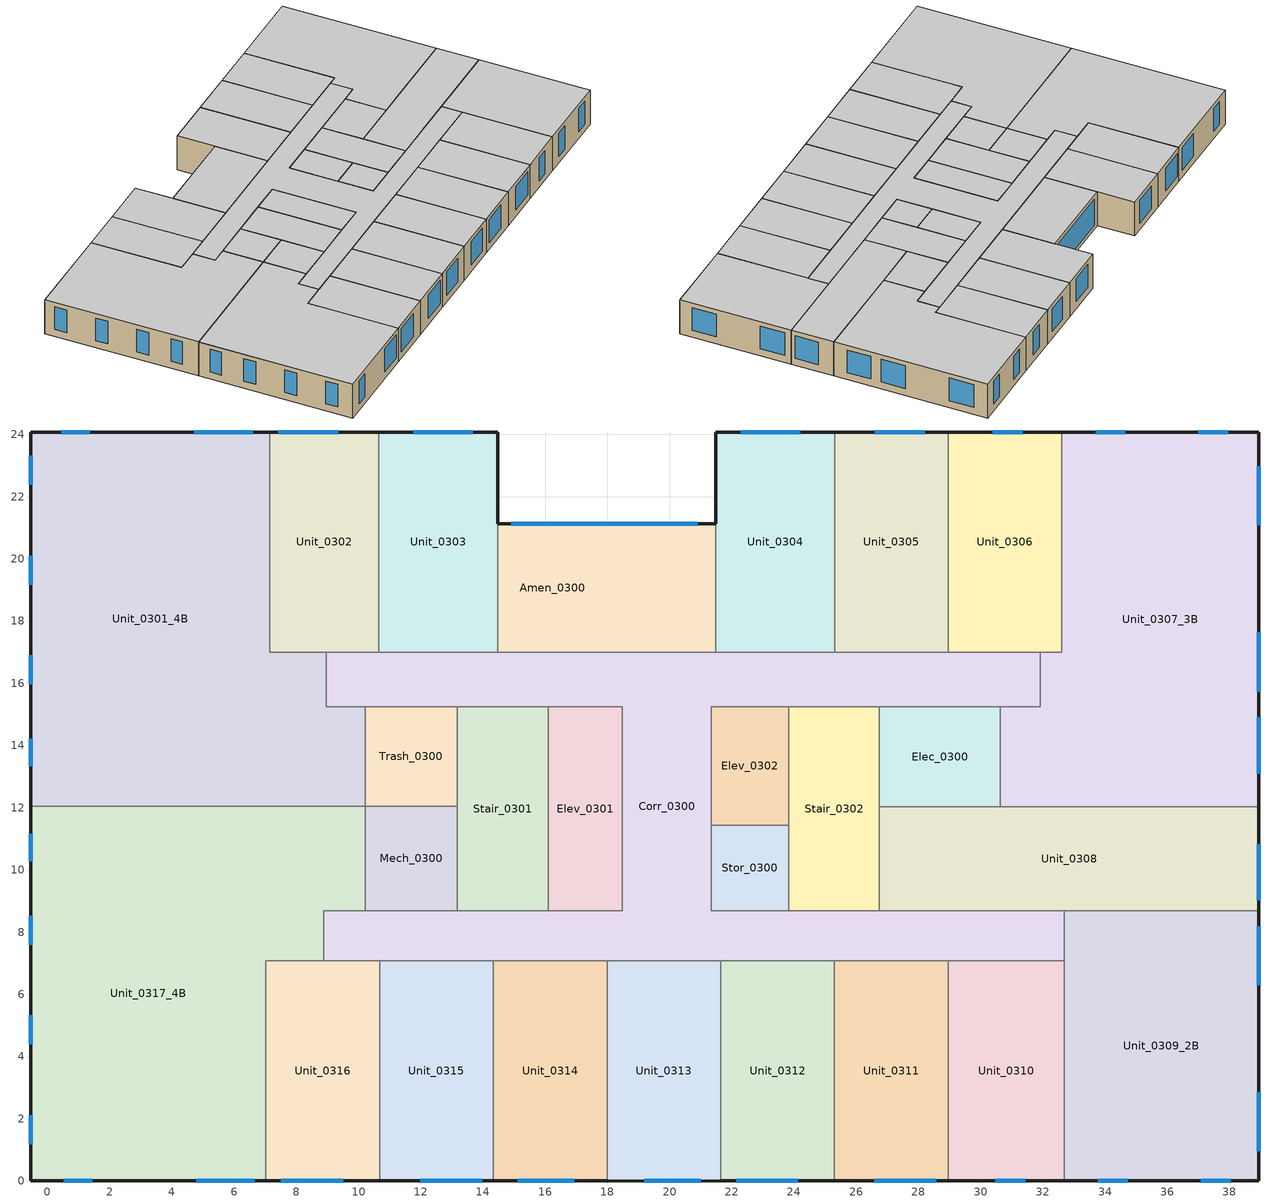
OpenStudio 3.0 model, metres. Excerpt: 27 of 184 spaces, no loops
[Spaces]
Elec_0300
 floor adiabatic (Interior Floor): 30.63,15.25 30.63,12.03 26.75,12.03 26.75,15.25 z8.46
 wall to Stair_0302: 26.75,15.25 26.75,12.03 z8.46:11.4
 wall to Corr_0300: 30.63,15.25 26.75,15.25 z8.46:11.4
 wall to Unit_0307_3B: 30.63,12.03 30.63,15.25 z8.46:11.4
 wall to Unit_0308: 26.75,12.03 30.63,12.03 z8.46:11.4
 ceiling adiabatic (Interior Ceiling): 30.63,12.03 30.63,15.25 26.75,15.25 26.75,12.03 z11.4
Unit_0308
 floor adiabatic (Interior Floor): 38.94,12.03 38.94,8.69 26.75,8.69 26.75,12.03 z8.46
 wall outside: 38.94,8.69 38.94,12.03 z8.46:11.4
 wall to Stair_0302: 26.75,12.03 26.75,11.48 26.75,8.69 z8.46:11.4
 wall to Unit_0307_3B: 38.94,12.03 32.79,12.03 30.63,12.03 z8.46:11.4
 wall to Unit_0309_2B: 32.69,8.69 38.94,8.69 z8.46:11.4
 wall to Corr_0300: 26.75,8.69 32.69,8.69 z8.46:11.4
 window: 38.94,9.02 38.94,10.83 z9.06:11.03
 ceiling adiabatic (Interior Ceiling): 38.94,8.69 38.94,12.03 26.75,12.03 26.75,8.69 z11.4
Elev_0302
 floor adiabatic (Interior Floor): 23.83,15.25 23.83,11.44 21.34,11.44 21.34,15.25 z8.46
 wall to Stor_0300: 21.34,11.44 23.83,11.44 z8.46:11.4
 wall to Corr_0300: 23.83,15.25 21.34,15.25 21.34,11.44 z8.46:11.4
 wall to Stair_0302: 23.83,11.44 23.83,15.25 z8.46:11.4
 ceiling adiabatic (Interior Ceiling): 23.83,11.44 23.83,15.25 21.34,15.25 21.34,11.44 z11.4
Mech_0300
 floor adiabatic (Interior Floor): 13.17,12.05 13.17,8.69 10.21,8.69 10.21,12.05 z8.46
 wall to Trash_0300: 13.17,12.05 10.21,12.05 z8.46:11.4
 wall to Stair_0301: 13.17,8.69 13.17,12.05 z8.46:11.4
 wall to Corr_0300: 10.21,8.69 13.17,8.69 z8.46:11.4
 wall to Unit_0317_4B: 10.21,12.05 10.21,8.69 z8.46:11.4
 ceiling adiabatic (Interior Ceiling): 13.17,8.69 13.17,12.05 10.21,12.05 10.21,8.69 z11.4
Trash_0300
 floor adiabatic (Interior Floor): 13.17,15.24 13.17,12.05 10.21,12.05 10.21,15.24 z8.46
 wall to Unit_0301_4B: 10.21,15.24 10.21,12.05 z8.46:11.4
 wall to Corr_0300: 13.17,15.24 10.21,15.24 z8.46:11.4
 wall to Stair_0301: 13.17,12.05 13.17,15.24 z8.46:11.4
 ceiling adiabatic (Interior Ceiling): 13.17,12.05 13.17,15.24 10.21,15.24 10.21,12.05 z11.4
Stair_0301
 floor adiabatic (Interior Floor): 16.1,15.24 16.1,8.69 13.17,8.69 13.17,15.24 z8.46
 wall to Corr_0300: 16.1,15.24 13.17,15.24 / 13.17,8.69 16.1,8.69 z8.46:11.4
 wall to Elev_0301: 16.1,8.69 16.1,15.24 z8.46:11.4
 ceiling adiabatic (Interior Ceiling): 16.1,8.69 16.1,15.24 13.17,15.24 13.17,8.69 z11.4
Stor_0300
 floor adiabatic (Interior Floor): 23.83,11.44 23.83,8.69 21.34,8.69 21.34,11.44 z8.46
 wall to Stair_0302: 23.83,8.69 23.83,11.44 z8.46:11.4
 wall to Corr_0300: 21.34,11.44 21.34,8.69 23.83,8.69 z8.46:11.4
 ceiling adiabatic (Interior Ceiling): 23.83,8.69 23.83,11.44 21.34,11.44 21.34,8.69 z11.4
Elev_0301
 floor adiabatic (Interior Floor): 18.48,15.24 18.48,8.69 16.1,8.69 16.1,15.24 z8.46
 wall to Corr_0300: 16.1,8.69 18.48,8.69 18.48,15.24 16.1,15.24 z8.46:11.4
 ceiling adiabatic (Interior Ceiling): 18.48,8.69 18.48,15.24 16.1,15.24 16.1,8.69 z11.4
Corr_0300
 floor adiabatic (Interior Floor): 8.97,17.01 31.92,17.01 31.92,15.25 21.34,15.25 21.34,8.69 32.69,8.69 32.69,7.07 8.88,7.07 8.88,8.69 18.48,8.69 18.48,15.24 8.97,15.24 z8.46
 wall to Unit_0309_2B: 32.69,7.07 32.69,8.69 z8.46:11.4
 wall to Unit_0310: 28.96,7.07 32.69,7.07 z8.46:11.4
 wall to Unit_0311: 25.3,7.07 28.96,7.07 z8.46:11.4
 wall to Unit_0312: 21.64,7.07 25.3,7.07 z8.46:11.4
 wall to Unit_0313: 18,7.07 21.64,7.07 z8.46:11.4
 wall to Unit_0314: 14.33,7.07 18,7.07 z8.46:11.4
 wall to Unit_0315: 10.68,7.07 14.33,7.07 z8.46:11.4
 wall to Unit_0316: 8.88,7.07 10.68,7.07 z8.46:11.4
 wall to Unit_0317_4B: 10.21,8.69 8.88,8.69 8.88,7.07 z8.46:11.4
 wall to Unit_0301_4B: 8.97,17.01 8.97,15.24 10.21,15.24 z8.46:11.4
 wall to Unit_0302: 10.66,17.01 8.97,17.01 z8.46:11.4
 wall to Unit_0303: 14.48,17.01 10.66,17.01 z8.46:11.4
 wall to Amen_0300: 21.48,17.01 14.48,17.01 z8.46:11.4
 wall to Unit_0304: 25.31,17.01 21.48,17.01 z8.46:11.4
 wall to Unit_0305: 28.96,17.01 25.31,17.01 z8.46:11.4
 wall to Unit_0306: 31.92,17.01 28.96,17.01 z8.46:11.4
 wall to Unit_0307_3B: 30.63,15.25 31.92,15.25 31.92,17.01 z8.46:11.4
 wall to Stair_0302: 23.83,15.25 26.75,15.25 / 26.75,8.69 23.83,8.69 z8.46:11.4
 ceiling adiabatic (Interior Ceiling): 32.69,7.07 32.69,8.69 21.34,8.69 21.34,15.25 31.92,15.25 31.92,17.01 8.97,17.01 8.97,15.24 18.48,15.24 18.48,8.69 8.88,8.69 8.88,7.07 z11.4
Stair_0302
 floor adiabatic (Interior Floor): 26.75,15.25 26.75,8.69 23.83,8.69 23.83,15.25 z8.46
 ceiling adiabatic (Interior Ceiling): 26.75,8.69 26.75,15.25 23.83,15.25 23.83,8.69 z11.4
Unit_0303
 floor adiabatic (Interior Floor): 10.66,24.08 14.48,24.08 14.48,17.01 10.66,17.01 z8.46
 wall outside: 14.48,21.13 14.48,24.08 10.66,24.08 z8.46:11.4
 wall to Amen_0300: 14.48,17.01 14.48,21.13 z8.46:11.4
 wall to Unit_0302: 10.66,24.08 10.66,17.07 10.66,17.01 z8.46:11.4
 window: 13.68,24.08 11.75,24.08 z9.06:11.03
 ceiling adiabatic (Interior Ceiling): 14.48,17.01 14.48,24.08 10.66,24.08 10.66,17.01 z11.4
Unit_0305
 floor adiabatic (Interior Floor): 25.31,24.08 28.96,24.08 28.96,17.01 25.31,17.01 z8.46
 wall outside: 28.96,24.08 25.31,24.08 z8.46:11.4
 wall to Unit_0304: 25.31,24.08 25.31,17.07 25.31,17.01 z8.46:11.4
 wall to Unit_0306: 28.96,17.01 28.96,24.08 z8.46:11.4
 window: 28.2,24.08 26.59,24.08 z9.06:11.03
 ceiling adiabatic (Interior Ceiling): 28.96,17.01 28.96,24.08 25.31,24.08 25.31,17.01 z11.4
Unit_0311
 floor adiabatic (Interior Floor): 28.96,7.07 28.96,0 25.3,0 25.3,7.07 z8.46
 wall outside: 25.3,0 28.96,0 z8.46:11.4
 wall to Unit_0312: 25.3,7.07 25.3,0 z8.46:11.4
 wall to Unit_0310: 28.96,0 28.96,7.07 z8.46:11.4
 window: 26.59,0 28.57,0 z9.01:11.03
 ceiling adiabatic (Interior Ceiling): 28.96,0 28.96,7.07 25.3,7.07 25.3,0 z11.4
Unit_0309_2B
 floor adiabatic (Interior Floor): 38.94,8.69 38.94,0 32.69,0 32.69,8.69 z8.46
 wall outside: 32.69,0 38.94,0 38.94,8.69 z8.46:11.4
 wall to Unit_0310: 32.69,7.07 32.69,0 z8.46:11.4
 window: 37.08,0 38.03,0 / 33.77,0 34.73,0 z9.01:11.03; 38.94,0.95 38.94,2.85 / 38.94,6.29 38.94,8.19 z9.06:11.03
 ceiling adiabatic (Interior Ceiling): 38.94,0 38.94,8.69 32.69,8.69 32.69,0 z11.4
Amen_0300
 floor adiabatic (Interior Floor): 17.98,21.13 17.98,17.01 14.48,17.01 14.48,21.13 z8.46; 21.48,21.13 21.48,17.01 17.98,17.01 17.98,21.13 z8.46
 wall outside: 21.48,21.13 14.48,21.13 z8.46:11.41
 wall to Unit_0304: 21.48,17.01 21.48,21.13 z8.46:11.41
 window: 20.9,21.13 14.91,21.13 z8.76:11.02
 ceiling adiabatic (Interior Ceiling): 21.48,17.01 21.48,21.13 14.48,21.13 14.48,17.01 z11.41
Unit_0312
 floor adiabatic (Interior Floor): 25.3,7.07 25.3,0 21.64,0 21.64,7.07 z8.46
 wall outside: 21.64,0 25.3,0 z8.46:11.4
 wall to Unit_0313: 21.64,7.07 21.64,0 z8.46:11.4
 window: 22.14,0 24.12,0 z9.01:11.03
 ceiling adiabatic (Interior Ceiling): 25.3,0 25.3,7.07 21.64,7.07 21.64,0 z11.4
Unit_0313
 floor adiabatic (Interior Floor): 21.64,7.07 21.64,0 18,0 18,7.07 z8.46
 wall outside: 18,0 21.64,0 z8.46:11.4
 wall to Unit_0314: 18,7.07 18,0 z8.46:11.4
 window: 19.19,0 20.99,0 z9.01:11.03
 ceiling adiabatic (Interior Ceiling): 18,0 21.64,0 21.64,7.07 18,7.07 z11.4
Unit_0310
 floor adiabatic (Interior Floor): 32.69,7.07 32.69,0 28.96,0 28.96,7.07 z8.46
 wall outside: 28.96,0 32.69,0 z8.46:11.4
 window: 30.47,0 31.43,0 z9.01:11.03
 ceiling adiabatic (Interior Ceiling): 28.96,0 32.69,0 32.69,7.07 28.96,7.07 z11.4
Unit_0307_3B
 floor adiabatic (Interior Floor): 32.61,24.08 38.94,24.08 38.94,12.03 30.63,12.03 30.63,15.25 31.92,15.25 31.92,17.01 32.61,17.01 z8.46
 wall outside: 38.94,12.03 38.94,24.08 32.61,24.08 z8.46:11.4
 wall to Unit_0306: 32.61,24.08 32.61,17.01 31.92,17.01 z8.46:11.4
 window: 38.94,13.09 38.94,14.9 / 38.94,15.73 38.94,17.63 / 38.94,21.07 38.94,22.98 / 37.96,24.08 37,24.08 / 34.65,24.08 33.7,24.08 z9.06:11.03
 ceiling adiabatic (Interior Ceiling): 38.94,12.03 38.94,24.08 32.61,24.08 32.61,17.01 31.92,17.01 31.92,15.25 30.63,15.25 30.63,12.03 z11.4
Unit_0306
 floor adiabatic (Interior Floor): 32.61,24.08 32.61,17.01 28.96,17.01 28.96,24.08 z8.46
 wall outside: 32.61,24.08 28.96,24.08 z8.46:11.4
 window: 31.35,24.08 30.39,24.08 z9.06:11.03
 ceiling adiabatic (Interior Ceiling): 32.61,17.01 32.61,24.08 28.96,24.08 28.96,17.01 z11.4
Unit_0304
 floor adiabatic (Interior Floor): 21.48,24.08 25.31,24.08 25.31,17.01 21.48,17.01 z8.46
 wall outside: 25.31,24.08 21.48,24.08 21.48,21.13 z8.46:11.4
 window: 24.21,24.08 22.29,24.08 z9.06:11.03
 ceiling adiabatic (Interior Ceiling): 25.31,17.01 25.31,24.08 21.48,24.08 21.48,17.01 z11.4
Unit_0302
 floor adiabatic (Interior Floor): 10.66,24.08 10.66,17.01 7.15,17.01 7.15,24.08 z8.46
 wall outside: 10.66,24.08 7.15,24.08 z8.46:11.4
 wall to Unit_0301_4B: 7.15,24.08 7.15,17.01 8.97,17.01 z8.46:11.4
 window: 9.35,24.08 7.43,24.08 z9.06:11.03
 ceiling adiabatic (Interior Ceiling): 10.66,17.01 10.66,24.08 7.15,24.08 7.15,17.01 z11.4
Unit_0314
 floor adiabatic (Interior Floor): 18,7.07 18,0 14.33,0 14.33,7.07 z8.46
 wall outside: 14.33,0 18,0 z8.46:11.4
 wall to Unit_0315: 14.33,7.07 14.33,0 z8.46:11.4
 window: 15.12,0 16.93,0 z9.01:11.03
 ceiling adiabatic (Interior Ceiling): 14.33,0 18,0 18,7.07 14.33,7.07 z11.4
Unit_0301_4B
 floor adiabatic (Interior Floor): 7.15,24.08 7.15,17.01 8.97,17.01 8.97,15.24 10.21,15.24 10.21,12.05 -0.53,12.05 -0.53,24.08 z8.46
 wall outside: 7.15,24.08 -0.53,24.08 -0.53,12.05 z8.46:11.4
 wall to Unit_0317_4B: -0.53,12.05 10.21,12.05 z8.46:11.4
 window (SEC-2015 Glazing - Fixed Metal Frame - N): -0.53,23.31 -0.53,22.38 / -0.53,20.1 -0.53,19.18 / -0.53,16.9 -0.53,15.97 / -0.53,14.22 -0.53,13.34 z9.06:11.03
 window: 6.6,24.08 4.72,24.08 / 1.36,24.08 0.44,24.08 z9.06:11.03
 ceiling adiabatic (Interior Ceiling): 10.21,12.05 10.21,15.24 8.97,15.24 8.97,17.01 7.15,17.01 7.15,24.08 -0.53,24.08 -0.53,12.05 z11.4
Unit_0316
 floor adiabatic (Interior Floor): 10.68,7.07 10.68,0 7.01,0 7.01,7.07 z8.46
 wall outside: 7.01,0 10.68,0 z8.46:11.4
 wall to Unit_0317_4B: 8.88,7.07 7.01,7.07 7.01,5.98 7.01,0 z8.46:11.4
 wall to Unit_0315: 10.68,0 10.68,7.07 z8.46:11.4
 window: 7.51,0 9.5,0 z9.01:11.03
 ceiling adiabatic (Interior Ceiling): 10.68,0 10.68,7.07 7.01,7.07 7.01,0 z11.4
Unit_0317_4B
 floor adiabatic (Interior Floor): 10.21,12.05 10.21,8.69 8.88,8.69 8.88,7.07 7.01,7.07 7.01,0 -0.53,0 -0.53,12.05 z8.46
 wall outside: -0.53,12.05 -0.53,12.04 -0.53,0 7.01,0 z8.46:11.4
 window: 0.52,0 1.44,0 / 4.79,0 6.67,0 z9.01:11.03
 window (SEC-2015 Glazing - Fixed Metal Frame - N): -0.53,11.16 -0.53,10.28 / -0.53,8.53 -0.53,7.6 / -0.53,5.32 -0.53,4.39 / -0.53,2.12 -0.53,1.19 z9.06:11.03
 ceiling adiabatic (Interior Ceiling): 7.01,0 7.01,7.07 8.88,7.07 8.88,8.69 10.21,8.69 10.21,12.05 -0.53,12.05 -0.53,0 z11.4
Unit_0315
 floor adiabatic (Interior Floor): 14.33,7.07 14.33,0 10.68,0 10.68,7.07 z8.46
 wall outside: 10.68,0 14.33,0 z8.46:11.4
 window: 11.99,0 13.98,0 z9.01:11.03
 ceiling adiabatic (Interior Ceiling): 14.33,0 14.33,7.07 10.68,7.07 10.68,0 z11.4
[Building]
B45_SRD: North Axis {deg}=90; Space Type=SEC2015-MF-Residential_1B; Default Construction Set=SRD; Default Schedule Set=SEC2015-MF-RESIDENTIAL-SCH-SET
[Site]
SEATTLE: Latitude {deg}=47.45; Longitude {deg}=-122.3; Time Zone {hr}=-8; Elevation {m}=122
[ClimateZones]
Climate Zone Institution Name 1=ASHRAE; Climate Zone Document Name 1=ANSI/ASHRAE Standard 169; Climate Zone Document Year 1=2006; Climate Zone Value 1=4C; Climate Zone Institution Name 2=CEC; Climate Zone Document Name 2=California Climate Zone Descriptions; Climate Zone Document Year 2=1995
[SizingPeriod:DesignDay] Barometric Pressure {Pa}=99868; Sky Clearness=0; Rain Indicator=0; Snow Indicator=0; Day of Month=21; Daylight Saving Time Indicator=0; Humidity Indicating Type=Wetbulb; Dry-Bulb Temperature Range Modifier Type=DefaultMultipliers
Name | Maximum Dry-Bulb Temperature {C} | Daily Dry-Bulb Temperature Range {deltaC} | Humidity Indicating Conditions at Maximum Dry-Bulb | Wind Speed {m/s} | Wind Direction {deg} | Month | Day Type | Solar Model Indicator | ASHRAE Taub | ASHRAE Taud
SEATTLE Ann Htg 99.6% Condns DB | -4.2 | 0 | -4.2 | 4.3 | 20 | 12 | WinterDesignDay | ASHRAEClearSky
SEATTLE Ann Clg .4% Condns DB=>MWB | 29.4 | 10.4 | 18.3 | 4.2 | 350 | 8 | SummerDesignDay | ASHRAETau | 0.352 | 2.561
[Construction]
Interior Floor: F16 Acoustic tile, F05 Ceiling air space resistance, M11 100mm lightweight concrete
Interior Wall: G01a 19mm gypsum board, F04 Wall air space resistance, G01a 19mm gypsum board
Interior Ceiling: M11 100mm lightweight concrete, F05 Ceiling air space resistance, F16 Acoustic tile
SEC-2015 Opaque Door- Swinging: SEC-2015 Opaque Door- Swinging - Material
SEC-2015 Comm Group R ExtRoof IEAD: Roof Membrane, IEAD Roof Insulation R-36.7 IP, Metal Decking
SEC-2015 Comm Group R Exposed Floor Mass: CP02 CARPET PAD 2, MAT-CC05 8 HW CONCRETE, Floor Insulation R-30 IP
SEC-2015 Glazed Door - SEW: SEC-2015 Glazed Door - SEW - Material
SEC-2015 Glazing - Fixed Metal Frame - SEW: SEC-2015 Glazing - Fixed Metal Frame - SEW - Material
SEC-2015 Opaque Door- NonSwinging: SEC-2015 Opaque Door- NonSwinging - Material
SEC-2015 Glazing - Fixed Metal Frame - N: SEC-2015 Glazing - Fixed Metal Frame - N - Material
SEC-2015 Comm Group R AG ExtWall SteelFrame: R-19 + R-8.5 CI: Stucco - 7/8 inch, 5/8 in. Gypsum Board, R-9.77 CI, R-19 Cavity (R-7.1 eff), 5/8 in. Gypsum Board
[Material:NoMass]
Name | Roughness | Thermal Resistance {m2-K/W} | Thermal Absorptance | Solar Absorptance | Visible Absorptance
CP02 CARPET PAD 2 | VeryRough | 0.21648 | 0.9 | 0.7 | 0.8
SEC-2015 Opaque Door- Swinging - Material | Smooth | 0.475497
SEC-2015 Opaque Door- NonSwinging - Material | Smooth | 0.517764
[Material]
Name | Roughness | Thickness {m} | Conductivity {W/m-K} | Density {kg/m3} | Specific Heat {J/kg-K} | Thermal Absorptance | Solar Absorptance | Visible Absorptance
Roof Membrane | VeryRough | 0.0095 | 0.16 | 1121.29 | 1460 | 0.9 | 0.7 | 0.7
Metal Decking | MediumSmooth | 0.0015 | 45.006 | 7680 | 418.4 | 0.9 | 0.6 | 0.6
F16 Acoustic tile | MediumSmooth | 0.0191 | 0.06 | 368 | 590 | 0.9 | 0.3 | 0.3
M11 100mm lightweight concrete | MediumRough | 0.1016 | 0.53 | 1280 | 840 | 0.9 | 0.5 | 0.5
G01a 19mm gypsum board | MediumSmooth | 0.019 | 0.16 | 800 | 1090 | 0.9 | 0.4 | 0.4
5/8 in. Gypsum Board | MediumSmooth | 0.0159 | 0.16 | 800 | 1090 | 0.9 | 0.7 | 0.7
IEAD Roof Insulation R-36.7 IP | MediumRough | 0.316696 | 0.049 | 265 | 836.8 | 0.9 | 0.7 | 0.7
MAT-CC05 8 HW CONCRETE | Rough | 0.20321 | 1.311 | 2240 | 836.8 | 0.9 | 0.7 | 0.7
Floor Insulation R-30 IP | MediumRough | 0.237749 | 0.045 | 265 | 836.8 | 0.9 | 0.7 | 0.7
Stucco - 7/8 inch | Smooth | 0.022352 | 0.701106 | 1855.1 | 837.36
R-19 Cavity (R-7.1 eff) | MediumSmooth | 0.0287823 | 0.0230188 | 16.0185 | 1130.436 | 0.9
R-9.77 CI | MediumSmooth | 0.0396151 | 0.0230188 | 16.0185 | 1130.436
[Material:AirGap]
Name | Thermal Resistance {m2-K/W}
F05 Ceiling air space resistance | 0.18
F04 Wall air space resistance | 0.15
[WindowMaterial:Blind]
Window Material Blind 1: Slat Width {m}=0.025; Slat Separation {m}=0.01875; Front Side Slat Beam Solar Reflectance=0.5; Back Side Slat Beam Solar Reflectance=0.5; Front Side Slat Diffuse Solar Reflectance=0.5; Back Side Slat Diffuse Solar Reflectance=0.5; Slat Beam Visible Transmittance=0
[WindowMaterial:SimpleGlazingSystem] Visible Transmittance=0.6
Name | U-Factor {W/m2-K} | Solar Heat Gain Coefficient
SEC-2015 Glazed Door - SEW - Material | 3.40696 | 0.35
SEC-2015 Glazing - Fixed Metal Frame - SEW - Material | 2.15774 | 0.35
SEC-2015 Glazing - Fixed Metal Frame - N - Material | 2.15774 | 0.53
[Construction:FfactorGroundFloor]
SEC-2015 Comm Group R Slab-On-Ground: F-Factor {W/m-K}=0.934597; Area {m2}=88.9082; PerimeterExposed {m}=40.2336
[DefaultSurfaceConstructions]
Name | Floor Construction | Wall Construction | Roof Ceiling Construction
Default Surface Constructions 27 | Interior Floor | Interior Wall | Interior Ceiling
Default Surface Constructions 28 | SEC-2015 Comm Group R Slab-On-Ground
Default Surface Constructions 22 adj ext wall insulation adj ext wall insulation adj ext wall insulation adj ext wall insulation adj ext wall insulation adj ext wall insulation adj ext wall insulation adj ext wall insulation adj ext wall insulation adj ext wall insulation adj ext wall insulation adj ext wall insulation adj ext wall insulation adj ext wall insulation adj ext wall insulation adj ext wall insulation adj ext wall insulation adj ext wall insulation adj ext wall insulation adj ext wall insulation adj ext wall insulation | SEC-2015 Comm Group R Exposed Floor Mass | SEC-2015 Comm Group R AG ExtWall SteelFrame: R-19 + R-8.5 CI | SEC-2015 Comm Group R ExtRoof IEAD
[DefaultSubSurfaceConstructions]
Name | Fixed Window Construction | Door Construction | Glass Door Construction | Overhead Door Construction
Default Sub Surface Constructions 19 | SEC-2015 Glazing - Fixed Metal Frame - SEW | SEC-2015 Opaque Door- Swinging | SEC-2015 Glazed Door - SEW | SEC-2015 Opaque Door- NonSwinging
Default Sub Surface Constructions 20
[DefaultConstructionSet]
SRD: Default Exterior Surface Constructions=Default Surface Constructions 22 adj ext wall insulation adj ext wall insulation adj ext wall insulation adj ext wall insulation adj ext wall insulation adj ext wall insulation adj ext wall insulation adj ext wall insulation adj ext wall insulation adj ext wall insulation adj ext wall insulation adj ext wall insulation adj ext wall insulation adj ext wall insulation adj ext wall insulation adj ext wall insulation adj ext wall insulation adj ext wall insulation adj ext wall insulation adj ext wall insulation adj ext wall insulation; Default Interior Surface Constructions=Default Surface Constructions 27; Default Ground Contact Surface Constructions=Default Surface Constructions 28; Default Exterior SubSurface Constructions=Default Sub Surface Constructions 19; Default Interior SubSurface Constructions=Default Sub Surface Constructions 20
[Lights:Definition] Design Level Calculation Method=Watts/Area
Name | Watts per Space Floor Area {W/m2} | Fraction Radiant
Amenity Lights Definition | 5.59723 | 1
Stair Lights Definition | 5.38196
Storage Lights Definition | 4.84376
Elec/Mech Lights Definition | 7.31946 | 1
Apartment Lights Definition | 2.90626 | 1
Corridor Lights Definition | 5.16668 | 1
[DesignSpecification:OutdoorAir] Outdoor Air Method=Maximum
Name | Outdoor Air Flow per Person {m3/s-person} | Outdoor Air Flow per Floor Area {m3/s-m2} | Outdoor Air Flow Rate {m3/s} | Outdoor Air Flow Air Changes per Hour {1/hr}
SEC-2015 MF-Apartment Ventilation-1B | 0 | 0 | 0.0141584
SEC-2015 MF-Amenity Ventilation | 0.00235974 | 0.0006096
SEC-2015 MF-Elec/MechRoom Ventilation; SEC-2015 MF-Stair Ventilation |  | 0.0003048
SEC-2015 MF-Storage Ventilation |  | 0.0006096
SEC-2015 MF-Apartment Ventilation-2B | 0 | 0 | 0.0259571
SEC-2015 MF-Apartment Ventilation-3B |  | 0 | 0.0259571 | 0
SEC-2015 MF-Apartment Ventilation-4B |  | 0 | 0.0353961 | 0
[ThermostatSetpoint:DualSetpoint]
Name | Heating Setpoint Temperature Schedule | Cooling Setpoint Temperature Schedule
Thermostat Setpoint Dual Setpoint 1 | SEC2015-MF-Amenity_HtgSetp | SEC2015-MF-Amenity_ClgSetp
Thermostat Setpoint Dual Setpoint 9 | SEC2015-MF-Corridor_HtgSetp | SEC2015-MF-Corridor_ClgSetp
Thermostat Setpoint Dual Setpoint 15; Thermostat Setpoint Dual Setpoint 25; Thermostat Setpoint Dual Setpoint 26; Thermostat Setpoint Dual Setpoint 46; Thermostat Setpoint Dual Setpoint 59; Thermostat Setpoint Dual Setpoint 60; Thermostat Setpoint Dual Setpoint 75; Thermostat Setpoint Dual Setpoint 81
Thermostat Setpoint Dual Setpoint 104; Thermostat Setpoint Dual Setpoint 105; Thermostat Setpoint Dual Setpoint 106; Thermostat Setpoint Dual Setpoint 107; Thermostat Setpoint Dual Setpoint 108; Thermostat Setpoint Dual Setpoint 109; Thermostat Setpoint Dual Setpoint 110; Thermostat Setpoint Dual Setpoint 111; Thermostat Setpoint Dual Setpoint 112; Thermostat Setpoint Dual Setpoint 113; Thermostat Setpoint Dual Setpoint 114; Thermostat Setpoint Dual Setpoint 115; Thermostat Setpoint Dual Setpoint 116; Thermostat Setpoint Dual Setpoint 117; Thermostat Setpoint Dual Setpoint 118; Thermostat Setpoint Dual Setpoint 119; Thermostat Setpoint Dual Setpoint 120 | SEC2015-MF-Apartment_HtgSetp | SEC2015-MF-Apartment_ClgSetp
[People:Definition] Fraction Radiant=0.3
Name | Number of People Calculation Method | Number of People {people} | People per Space Floor Area {person/m2}
Apartment 1BR People Definition | People | 1
Apartment 2BR People Definition | People | 2
Apartment 3BR People Definition | People | 3
Amenity People Definition | People/Area |  | 0.107639
Apartment 4BR People Definition | People | 4
[ShadingControl]
Shading Control 1: Shading Type=InteriorBlind; Shading Device Material=Window Material Blind 1
[BuildingStory]
Building Story 03: Nominal Z Coordinate {m}=8.3058; Nominal Floor to Floor Height {m}=2.9464
[Space] Default Construction Set=SRD; Building Story=Building Story 03
Name | Space Type | Thermal Zone
Elec_0300 | SEC2015-MF-Elec/MechRoom | Thermal Zone: Elec_0300
Unit_0308 | SEC2015-MF-Residential_1B | Thermal Zone: Unit_0308
Elev_0302 | SEC2015-MF-Shaft | Thermal Zone: Elev_0302
Mech_0300 | SEC2015-MF-Elec/MechRoom | Thermal Zone: Mech_0300
Trash_0300 | SEC2015-MF-Storage | Thermal Zone: Trash_0300
Stair_0301 | SEC2015-MF-Stair | Thermal Zone: Stair_0301
Stor_0300 | SEC2015-MF-Storage | Thermal Zone: Stor_0300
Elev_0301 | SEC2015-MF-Shaft | Thermal Zone: Elev_0301
Corr_0300 | SEC2015-MF-Coridor | Thermal Zone: Corr_0300
Stair_0302 | SEC2015-MF-Stair | Thermal Zone: Stair_0302
Unit_0303 | SEC2015-MF-Residential_1B | Thermal Zone: Unit_0303
Unit_0305 | SEC2015-MF-Residential_1B | Thermal Zone: Unit_0305
Unit_0311 | SEC2015-MF-Residential_1B | Thermal Zone: Unit_0311
Unit_0309_2B | SEC2015-MF-Residential_2B | Thermal Zone: Unit_0309_2B
Amen_0300 | SEC2015-MF-Amenity | Thermal Zone: Amen_0300
Unit_0312 | SEC2015-MF-Residential_1B | Thermal Zone: Unit_0312
Unit_0313 | SEC2015-MF-Residential_1B | Thermal Zone: Unit_0313
Unit_0310 | SEC2015-MF-Residential_1B | Thermal Zone: Unit_0310
Unit_0307_3B | SEC2015-MF-Residential_3B | Thermal Zone: Unit_0307_3B
Unit_0306 | SEC2015-MF-Residential_1B | Thermal Zone: Unit_0306
Unit_0304 | SEC2015-MF-Residential_1B | Thermal Zone: Unit_0304
Unit_0302 | SEC2015-MF-Residential_1B | Thermal Zone: Unit_0302
Unit_0314 | SEC2015-MF-Residential_1B | Thermal Zone: Unit_0314
Unit_0301_4B | SEC2015-MF-Residential_4B | Thermal Zone: Unit_0301_4B
Unit_0316 | SEC2015-MF-Residential_1B | Thermal Zone: Unit_0316
Unit_0317_4B | SEC2015-MF-Residential_4B | Thermal Zone: Unit_0317_4B
Unit_0315 | SEC2015-MF-Residential_1B | Thermal Zone: Unit_0315
[SpaceType]
Name | Default Schedule Set | Design Specification Outdoor Air Object | Standards Building Type | Standards Space Type
SEC2015-MF-Residential_1B | SEC2015-MF-RESIDENTIAL-SCH-SET | SEC-2015 MF-Apartment Ventilation-1B | MidriseApartment | Apartment
SEC2015-MF-Coridor | SEC2015-MF-CORRIDOR-SCH-SET | SEC-2015 MF-Amenity Ventilation | MidriseApartment | Corridor
SEC2015-MF-Amenity | SEC2015-MF-AMENITY-SCH-SET | SEC-2015 MF-Amenity Ventilation | Office | BreakRoom
SEC2015-MF-Elec/MechRoom | SEC2015-MF-ELECMECH-SCH-SET | SEC-2015 MF-Elec/MechRoom Ventilation | Office | Elec/MechRoom
SEC2015-MF-Stair | SEC2015-MF-STAIR-SCH-SET | SEC-2015 MF-Stair Ventilation | Office | Stair
SEC2015-MF-Storage | SEC2015-MF-STORAGE-SCH-SET | SEC-2015 MF-Storage Ventilation | Office | Storage
SEC2015-MF-Shaft | SEC2015-MF-SHAFT-SCH-SET | SEC-2015 MF-Stair Ventilation | Office | Stair
SEC2015-MF-Residential_2B | SEC2015-MF-RESIDENTIAL-SCH-SET | SEC-2015 MF-Apartment Ventilation-2B | MidriseApartment | Apartment
SEC2015-MF-Residential_3B | SEC2015-MF-RESIDENTIAL-SCH-SET | SEC-2015 MF-Apartment Ventilation-3B | MidriseApartment | Apartment
SEC2015-MF-Residential_4B | SEC2015-MF-RESIDENTIAL-SCH-SET | SEC-2015 MF-Apartment Ventilation-4B | MidriseApartment | Apartment
[Lights] Fraction Replaceable=1
Name | Lights Definition | Space or SpaceType | Schedule
Apartment Lights | Apartment Lights Definition | SEC2015-MF-Residential_1B
90.1-2010 - MidriseApartment - Corridor Lights | Corridor Lights Definition | SEC2015-MF-Coridor
Amenity Lights | Amenity Lights Definition | SEC2015-MF-Amenity
Lights 2 | Stair Lights Definition | SEC2015-MF-Stair
Lights 3 | Storage Lights Definition | SEC2015-MF-Storage | MidriseApartment ElecMech Light
Lights 7 | Elec/Mech Lights Definition | SEC2015-MF-Elec/MechRoom
Apartment Lights 1 | Apartment Lights Definition | SEC2015-MF-Residential_2B
Apartment Lights 2 | Apartment Lights Definition | SEC2015-MF-Residential_3B
Apartment Lights 3 | Apartment Lights Definition | SEC2015-MF-Residential_4B
[People] Multiplier=1
Name | People Definition | Space or SpaceType
Apartment People | Apartment 1BR People Definition | SEC2015-MF-Residential_1B
Amenity People | Amenity People Definition | SEC2015-MF-Amenity
People 2 | Apartment 2BR People Definition | SEC2015-MF-Residential_2B
People 3 | Apartment 3BR People Definition | SEC2015-MF-Residential_3B
People 4 | Apartment 4BR People Definition | SEC2015-MF-Residential_4B
[SpaceInfiltration:DesignFlowRate]
Name | Design Flow Rate Calculation Method | Flow per Exterior Surface Area {m3/s-m2} | Space or SpaceType | Design Flow Rate {m3/s} | Air Changes per Hour {1/hr}
Apartment Infiltration | Flow/ExteriorArea | 0.001524
HighriseApartment Apartment Infiltration 1 | AirChanges/Hour | 0 | SEC2015-MF-Amenity | 0 | 0.11
HighriseApartment Apartment Infiltration 2 | AirChanges/Hour | 0 | SEC2015-MF-Coridor | 0 | 0.11
HighriseApartment Apartment Infiltration 3 | AirChanges/Hour | 0 | SEC2015-MF-Residential_1B | 0 | 0.11
HighriseApartment Apartment Infiltration 4 | AirChanges/Hour | 0 | SEC2015-MF-Elec/MechRoom | 0 | 0.11
HighriseApartment Apartment Infiltration 6 | AirChanges/Hour | 0 | SEC2015-MF-Stair | 0 | 0.11
HighriseApartment Apartment Infiltration 9 | AirChanges/Hour | 0 | SEC2015-MF-Storage | 0 | 0.11
HighriseApartment Apartment Infiltration 10 | AirChanges/Hour | 0 | SEC2015-MF-Shaft | 0 | 0.11
HighriseApartment Apartment Infiltration 12 | AirChanges/Hour | 0 | SEC2015-MF-Residential_4B | 0 | 0.11
HighriseApartment Apartment Infiltration 13 | AirChanges/Hour | 0 | SEC2015-MF-Residential_2B | 0 | 0.11
HighriseApartment Apartment Infiltration 14 | AirChanges/Hour | 0 | SEC2015-MF-Residential_3B | 0 | 0.11
[ElectricEquipment:Definition] Design Level Calculation Method=Watts/Area
Name | Watts per Space Floor Area {W/m2}
Apartment Electric Equipment Definition | 6.67362
Amenity Electric Equipment Definition | 8.18057
Elec/MechRoom Electric Equipment Definition | 2.90626
[ElectricEquipment]
Name | Electric Equipment Definition | Space or SpaceType
Apartment Electric Equipment | Apartment Electric Equipment Definition | SEC2015-MF-Residential_1B
Amenity Electric Equipment | Amenity Electric Equipment Definition | SEC2015-MF-Amenity
90.1-2010 - Office - Elec/MechRoom Electric Equipment | Elec/MechRoom Electric Equipment Definition | SEC2015-MF-Elec/MechRoom
Apartment Electric Equipment 1 | Apartment Electric Equipment Definition | SEC2015-MF-Residential_2B
Apartment Electric Equipment 2 | Apartment Electric Equipment Definition | SEC2015-MF-Residential_3B
Apartment Electric Equipment 3 | Apartment Electric Equipment Definition | SEC2015-MF-Residential_4B
[DefaultScheduleSet]
Name | Number of People Schedule | People Activity Level Schedule | Lighting Schedule | Electric Equipment Schedule | Infiltration Schedule
SEC2015-MF-RESIDENTIAL-SCH-SET | MidriseApartment Apartment Occ | MidriseApartment Activity | MidriseApartment Apartment Light | MidriseApartment Apartment Equip | MidriseApartment Infil (0.25)
SEC2015-MF-CORRIDOR-SCH-SET |  |  | Always On |  | MidriseApartment Infil (0.25)
SEC2015-MF-AMENITY-SCH-SET | MidriseApartment Apartment Occ | MidriseApartment Activity | MidriseApartment Common Light | MidriseApartment Common Equip | MidriseApartment Infil (0.25)
SEC2015-MF-ELECMECH-SCH-SET |  |  | MidriseApartment ElecMech Light | MidriseApartment Common Equip | Always On
SEC2015-MF-STAIR-SCH-SET |  |  | Always On |  | Always On
SEC2015-MF-STORAGE-SCH-SET |  |  | MidriseApartment Common Light | MidriseApartment Common Equip | Always On
SEC2015-MF-SHAFT-SCH-SET
[ThermalZone] Multiplier=6; Use Ideal Air Loads=Yes
Name | Thermostat
Thermal Zone: Stor_0300 | Thermostat Setpoint Dual Setpoint 75
Thermal Zone: Unit_0308 | Thermostat Setpoint Dual Setpoint 111
Thermal Zone: Elec_0300 | Thermostat Setpoint Dual Setpoint 15
Thermal Zone: Mech_0300 | Thermostat Setpoint Dual Setpoint 46
Thermal Zone: Elev_0302 | Thermostat Setpoint Dual Setpoint 26
Thermal Zone: Trash_0300 | Thermostat Setpoint Dual Setpoint 81
Thermal Zone: Stair_0301 | Thermostat Setpoint Dual Setpoint 59
Thermal Zone: Elev_0301 | Thermostat Setpoint Dual Setpoint 25
Thermal Zone: Corr_0300 | Thermostat Setpoint Dual Setpoint 9
Thermal Zone: Stair_0302 | Thermostat Setpoint Dual Setpoint 60
Thermal Zone: Unit_0311 | Thermostat Setpoint Dual Setpoint 114
Thermal Zone: Unit_0303 | Thermostat Setpoint Dual Setpoint 106
Thermal Zone: Unit_0305 | Thermostat Setpoint Dual Setpoint 108
Thermal Zone: Unit_0309_2B | Thermostat Setpoint Dual Setpoint 112
Thermal Zone: Unit_0310 | Thermostat Setpoint Dual Setpoint 113
Thermal Zone: Amen_0300 | Thermostat Setpoint Dual Setpoint 1
Thermal Zone: Unit_0312 | Thermostat Setpoint Dual Setpoint 115
Thermal Zone: Unit_0313 | Thermostat Setpoint Dual Setpoint 116
Thermal Zone: Unit_0307_3B | Thermostat Setpoint Dual Setpoint 110
Thermal Zone: Unit_0315 | Thermostat Setpoint Dual Setpoint 118
Thermal Zone: Unit_0306 | Thermostat Setpoint Dual Setpoint 109
Thermal Zone: Unit_0304 | Thermostat Setpoint Dual Setpoint 107
Thermal Zone: Unit_0302 | Thermostat Setpoint Dual Setpoint 105
Thermal Zone: Unit_0301_4B | Thermostat Setpoint Dual Setpoint 104
Thermal Zone: Unit_0314 | Thermostat Setpoint Dual Setpoint 117
Thermal Zone: Unit_0316 | Thermostat Setpoint Dual Setpoint 119
Thermal Zone: Unit_0317_4B | Thermostat Setpoint Dual Setpoint 120
[Exterior:Lights:Definition]
Name | Design Level {W}
Exterior Lights Definition | 6565
Exterior Lights Definition 2 | 0
[Exterior:Lights]
Name | Exterior Lights Definition | Schedule | Control Option
Exterior Lights | Exterior Lights Definition | Exterior Lighting Schedule | AstronomicalClock
Exterior Lights 1 | Exterior Lights Definition 2 | Always Off
[Schedule:Ruleset]
Name | Default Day Schedule | Summer Design Day Schedule | Winter Design Day Schedule
MidriseApartment Apartment Light | MidriseApartment Apartment Light Default Schedule | MidriseApartment Apartment Light Summer Design Day | MidriseApartment Apartment Light Winter Design Day
MidriseApartment Apartment Occ | MidriseApartment Apartment Occ Default Schedule | MidriseApartment Apartment Occ Summer Design Day | MidriseApartment Apartment Occ Winter Design Day
MidriseApartment Activity | MidriseApartment Activity Default Schedule | MidriseApartment Activity Summer Design Day | MidriseApartment Activity Winter Design Day
MidriseApartment Infil (0.25) | MidriseApartment Infil Default Schedule | MidriseApartment Infil Summer Design Day | MidriseApartment Infil Winter Design Day
MidriseApartment Apartment Equip | MidriseApartment Apartment Equip Default Schedule | MidriseApartment Apartment Equip Summer Design Day | MidriseApartment Apartment Equip Winter Design Day
SEC2015-MF-Apartment_HtgSetp | MidriseApartment Apartment HtgSetp Default Schedule | Schedule Day 5 | Schedule Day 4
SEC2015-MF-Apartment_ClgSetp | MidriseApartment Apartment ClgSetp Default Schedule | Schedule Day 3 | Schedule Day 2
SEC2015-MF-Corridor_HtgSetp | Schedule Day 1 | Schedule Day 8 | Schedule Day 7
SEC2015-MF-Corridor_ClgSetp | Schedule Day 6 | Schedule Day 11 | Schedule Day 10
Always On | Always On Default
MidriseApartment ElecMech Light | Schedule Day 9
MidriseApartment Common Equip | MidriseApartment Apartment Equip Default Schedule 2 | MidriseApartment Apartment Equip Summer Design Day 2 | MidriseApartment Apartment Equip Winter Design Day 1
MidriseApartment Common Light | MidriseApartment Apartment Light Default Schedule 1 | MidriseApartment Apartment Light Summer Design Day 1 | MidriseApartment Apartment Light Winter Design Day 1
SEC2015-MF-Amenity_ClgSetp | MidriseApartment Office ClgSetp Default Schedule 1 | MidriseApartment Office ClgSetp Summer Design Day 1 | MidriseApartment Office ClgSetp Winter Design Day 1
SEC2015-MF-Amenity_HtgSetp | MidriseApartment Office HtgSetp Default Schedule 1 | MidriseApartment Office HtgSetp Summer Design Day 1 | MidriseApartment Office HtgSetp Winter Design Day 1
Exterior Lighting Schedule | Always On Default 2
Always Off | Always On Default 3
[Schedule:Day]
MidriseApartment Apartment Light Default Schedule; MidriseApartment Apartment Light Summer Design Day; MidriseApartment Apartment Light Winter Design Day: 6, 0, 0.016, 7, 0, 0.077, 9, 0, 0.14, 12, 0, 0.108, 17, 0, 0.077, 18, 0, 0.108, 22, 0, 0.217, 23, 0, 0.186, 24, 0, 0.015
MidriseApartment Apartment Occ Default Schedule; MidriseApartment Apartment Occ Summer Design Day; MidriseApartment Apartment Occ Winter Design Day: 7, 0, 1, 8, 0, 0.85, 9, 0, 0.39, 16, 0, 0.25, 17, 0, 0.3, 18, 0, 0.52, 21, 0, 0.87, 24, 0, 1
MidriseApartment Activity Default Schedule; MidriseApartment Activity Summer Design Day; MidriseApartment Activity Winter Design Day: 24, 0, 120
MidriseApartment Infil Default Schedule: 24, 0, 0.25
MidriseApartment Infil Summer Design Day; MidriseApartment Infil Winter Design Day; Always On Default: 24, 0, 1
MidriseApartment Apartment Equip Default Schedule; MidriseApartment Apartment Equip Summer Design Day; MidriseApartment Apartment Equip Winter Design Day: 5, 0, 0.1, 6, 0, 0.2, 7, 0, 0.45, 8, 0, 0.55, 9, 0, 0.45, 16, 0, 0.1, 17, 0, 0.35, 18, 0, 0.6, 19, 0, 0.55, 20, 0, 0.5, 21, 0, 0.35, 22, 0, 0.3, 23, 0, 0.2, 24, 0, 0.1
MidriseApartment Apartment HtgSetp Default Schedule: 8, 0, 21.1, 23, 0, 22.2222, 24, 0, 21.1111
Schedule Day 5; Schedule Day 4: 24, 0, 21.1
MidriseApartment Apartment ClgSetp Default Schedule: 10, 0, 25.5556, 16, 0, 26.6667, 24, 0, 25.5556
Schedule Day 3; Schedule Day 2: 24, 0, 23.9
Schedule Day 1: 5, 0, 15.5556, 6, 0, 17.7778, 23, 0, 20, 24, 0, 15.5556
Schedule Day 8; Schedule Day 7; MidriseApartment Office HtgSetp Summer Design Day 1: 24, 0, 15.6
Schedule Day 6: 5, 0, 29.4444, 6, 0, 26.6667, 23, 0, 25.5556, 24, 0, 29.4444
Schedule Day 11; Schedule Day 10: 24, 0, 40
Schedule Day 9: 8, 0, 0, 18, 0, 0.2, 24, 0, 0
MidriseApartment Apartment Equip Default Schedule 2; MidriseApartment Apartment Equip Summer Design Day 2; MidriseApartment Apartment Equip Winter Design Day 1: 5, 0, 0.1, 6, 0, 0.3, 10, 0, 0.45, 18, 0, 0.3, 19, 0, 0.6, 20, 0, 0.8, 21, 0, 0.9, 22, 0, 0.8, 23, 0, 0.6, 24, 0, 0.3
MidriseApartment Apartment Light Default Schedule 1; MidriseApartment Apartment Light Summer Design Day 1; MidriseApartment Apartment Light Winter Design Day 1: 5, 0, 0.1, 6, 0, 0.3, 9, 0, 0.45, 18, 0, 0.3, 19, 0, 0.6, 20, 0, 0.8, 21, 0, 0.9, 22, 0, 0.8, 23, 0, 0.6, 24, 0, 0.3
MidriseApartment Office ClgSetp Default Schedule 1: 7, 0, 29.4444, 8, 0, 26.6667, 23, 0, 23.8889, 24, 0, 29.4
MidriseApartment Office ClgSetp Summer Design Day 1: 7, 0, 29.4, 8, 0, 26.7, 17, 0, 23.9, 18, 0, 26.7, 24, 0, 29.4
MidriseApartment Office ClgSetp Winter Design Day 1: 24, 0, 29.4
MidriseApartment Office HtgSetp Default Schedule 1: 7, 0, 15.5556, 8, 0, 18.3333, 23, 0, 21.1111, 24, 0, 15.6
MidriseApartment Office HtgSetp Winter Design Day 1: 7, 0, 15.6, 8, 0, 18.3, 17, 0, 21.1, 18, 0, 18.3, 24, 0, 15.6
Always On Default 2: 6, 0, 1, 18, 0, 0, 24, 0, 1
Always On Default 3: 24, 0, 0
